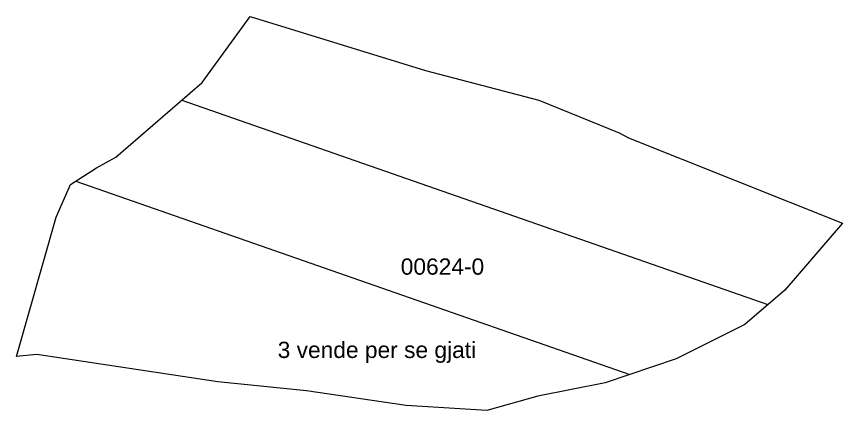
# Model space of a CAD drawing. Header units: metres. Extents: x 7508073 to 7509347, y 4690423 to 4692159.
# Drawn here: x 7508072.8 to 7508199.6, y 4690423.3 to 4690483.9 of the extents above; entities that cross this region are included whole.
import ezdxf

# ---------------------------------------------------------------- set-up
doc = ezdxf.new("R2010")
doc.units = ezdxf.units.M
doc.layers.add('Ndarjet', color=1, linetype='Continuous', lineweight=0)
doc.layers.add('Parcela Baze', color=7, linetype='Continuous', lineweight=0)
doc.styles.get("Standard").update_dxf_attribs({"font": 'arial.ttf'})

msp = doc.modelspace()

# ---------------------------------------------------------------- linework, layer by layer
at = {"layer": 'Ndarjet', "flags": 128}
for points in [[(7508098.165, 4690470.994), (7508188.174, 4690439.604)], [(7508081.909, 4690458.555), (7508167.002, 4690428.88)]]:
    msp.add_lwpolyline(points, dxfattribs=at)
at = {"layer": 'Parcela Baze', "flags": 128}
msp.add_lwpolyline([(7508072.794, 4690431.652), (7508078.875, 4690453.051), (7508081.095, 4690458.031), (7508085.085, 4690460.601), (7508088.035, 4690462.261), (7508101.304, 4690473.7), (7508108.655, 4690483.859), (7508135.624, 4690475.569), (7508153.004, 4690471.019), (7508165.333, 4690465.998), (7508166.783, 4690465.198), (7508199.643, 4690452.128), (7508190.773, 4690441.838), (7508184.643, 4690436.569), (7508174.123, 4690431.279), (7508163.173, 4690427.59), (7508152.833, 4690425.55), (7508145.023, 4690423.34), (7508132.613, 4690424.131), (7508117.323, 4690426.351), (7508103.694, 4690427.751), (7508075.894, 4690431.922), (7508072.794, 4690431.652)], dxfattribs=at)

# ---------------------------------------------------------------- texts
at = {"layer": 'Parcela Baze'}
for s, p in [('00624-0', (7508131.801, 4690444.199)), ('3 vende per se gjati', (7508112.902, 4690431.402))]:
    msp.add_text(s, height=2.5, dxfattribs=at).set_placement(p)

doc.saveas('drawing.dxf')
